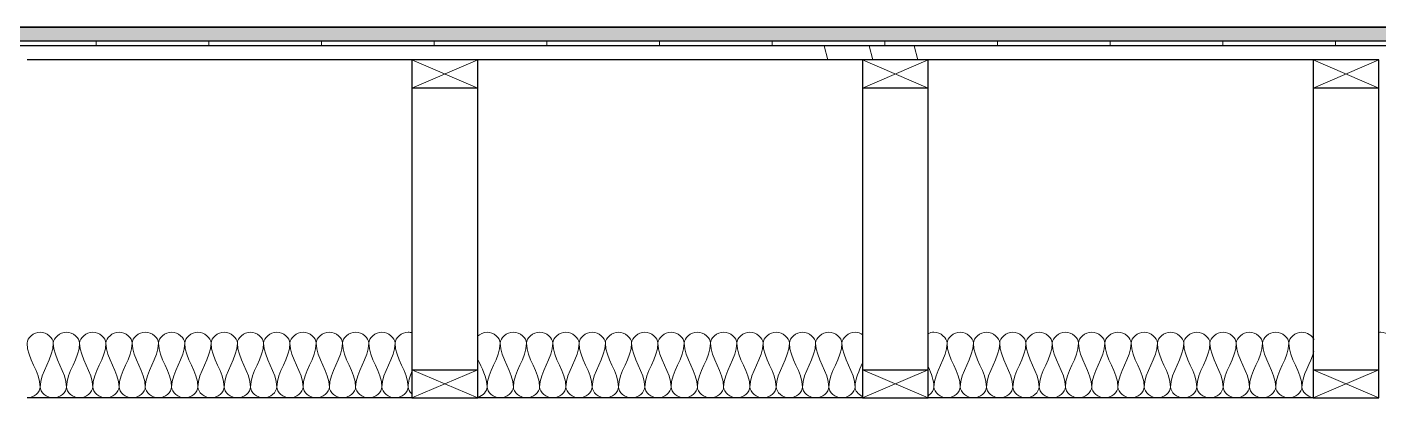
# Model space of a CAD drawing. Header units: inches. Extents: x 6 to 8416, y -388 to 6104.
# Drawn here: x 2813.2 to 2885.2, y 5457.1 to 5476.9 of the extents above; entities that cross this region are included whole.
import ezdxf

# ---------------------------------------------------------------- set-up
doc = ezdxf.new("R2010")
doc.units = ezdxf.units.IN
doc.header["$MEASUREMENT"] = 0
for name, color, linetype, lineweight in [('A-DETL', 90, 'Continuous', 13), ('A-DETL-GENF', 92, 'Continuous', 13), ('A-FLOR', 192, 'Continuous', 18), ('A-FLOR-MCUT', 51, 'Continuous', 25), ('A-FLOR-PATT', 8, 'Continuous', 35), ('A-ROOM', 32, 'Continuous', 13)]:
    doc.layers.add(name, color=color, linetype=linetype, lineweight=lineweight)

# ---------------------------------------------------------------- blocks, each defined once
blk = doc.blocks.new('06 Nominal Cut Lumber-Section-AM1 - 2x4 Section-9046868-WALL SECTION - GARAGE')
at = {"layer": 'A-DETL-GENF', "lineweight": 25}
for p, q in [((2.189, 5475.125), (-1.311, 5475.125)), ((-1.311, 5475.125), (-1.311, 5473.625)), ((2.189, 5473.625), (2.189, 5475.125))]:
    blk.add_line(p, q, dxfattribs=at)
at = {"layer": 'A-DETL-GENF'}
for p, q in [((-1.311, 5473.625), (2.189, 5475.125)), ((-1.311, 5475.125), (2.189, 5473.625))]:
    blk.add_line(p, q, dxfattribs=at)
blk = doc.blocks.new('06 Nominal Cut Lumber-Section-AM1 - 2x4 Section-V98-WALL SECTION - GARAGE')
at = {"layer": 'A-DETL-GENF', "lineweight": 25}
for p, q in [((-1.311, 5458.625), (-1.311, 5457.125)), ((2.189, 5457.125), (2.189, 5458.625)), ((-1.311, 5457.125), (2.189, 5457.125))]:
    blk.add_line(p, q, dxfattribs=at)
at = {"layer": 'A-DETL-GENF'}
for p, q in [((-1.311, 5457.125), (2.189, 5458.625)), ((-1.311, 5458.625), (2.189, 5457.125))]:
    blk.add_line(p, q, dxfattribs=at)
blk = doc.blocks.new('06 Nominal Cut Lumber-Top-AM - 4_ W-20150248-WALL SECTION - GARAGE')
at = {"layer": 'A-DETL-GENF', "lineweight": 25}
for p, q in [((2.189, 5473.625), (-1.311, 5473.625)), ((-1.311, 5473.625), (-1.311, 5458.625)), ((2.189, 5458.625), (2.189, 5473.625)), ((-1.311, 5458.625), (2.189, 5458.625))]:
    blk.add_line(p, q, dxfattribs=at)

msp = doc.modelspace()

# ---------------------------------------------------------------- hatches: boundary and pattern name
at = {"layer": 'A-FLOR-PATT', "lineweight": 13}
h = msp.add_hatch(dxfattribs=at)
h.set_pattern_fill('FP_35', color=256, style=0, pattern_type=2)
h.set_pattern_definition([(50, (2876.843, 3038.5), (6.885997, -0.602097), [0.72, -7.92]), (355, (2876.843, 3038.5), (-1.331756, 7.220547), [0.576, -6.336]), (100.451, (2877.417, 3038.45), (5.553629, 6.618191), [0.61191, -6.731]), (46.184, (2876.843, 3040.42), (10.245642, -1.588925), [1.08, -11.88]), (96.636, (2877.697, 3040.288), (8.97244, 9.35152), [0.91786, -10.096]), (351.184, (2876.843, 3040.42), (8.9732, 9.35123), [0.864, -9.504]), (21, (2877.803, 3039.94), (5.730726, -3.865003), [0.72, -7.92]), (326, (2877.803, 3039.94), (2.33581, 6.96088), [0.576, -6.336]), (71.451, (2878.281, 3039.618), (8.065876, 3.095948), [0.61191, -6.731]), (37.5, (2876.843, 3038.5), (0.116866, 3.1954784), [0.06336, -6.196, 0.06336, -6.369, -6.36]), (37.5, (2876.843, 3038.5), (0.116866, 3.1954784), [-12.691, 0.06336, -6.297]), (7.5, (2876.843, 3038.5), (2.52543, 3.7860247), [0.06336, -3.604, 0.06336, -6.052, -2.424]), (7.5, (2876.843, 3038.5), (2.52543, 3.7860247), [-9.782, 0.06336, -2.361]), (327.5, (2874.703, 3038.5), (5.1243685, -0.2161763), [0.06336, -2.337, 0.06336, -7.425, -9.936]), (327.5, (2874.703, 3038.5), (5.1243685, -0.2161763), [-9.888, 0.06336, -9.873]), (317.5, (2873.743, 3038.5), (5.598326, 0.96141), [0.06336, -3.057, 0.06336, -4.909, -7.056]), (317.5, (2873.743, 3038.5), (5.598326, 0.96141), [-8.093, 0.06336, -6.993])])
h.paths.add_polyline_path([(3002.78921903, 5476.125), (3002.78921903, 5476.875), (2720.90221903, 5476.875), (2720.90221903, 5476.125), (2964.04621903, 5476.125)])
h = msp.add_hatch(dxfattribs=at)
h.set_pattern_fill('FP_36', color=256, style=0, pattern_type=2)
h.set_pattern_definition([(0, (2876.843, 3038.5), (0, 6), []), (90, (2876.843, 3038.5), (-6, 4e-16), [])])
h.paths.add_polyline_path([(3003.41421903, 5475.875), (3003.41421903, 5476.125), (2720.90221903, 5476.125), (2720.90221903, 5475.875), (2964.04621903, 5475.875)])
h = msp.add_hatch(dxfattribs=at)
h.set_pattern_fill('FP_37', color=256, style=0, pattern_type=2)
h.set_pattern_definition([(0, (2876.84, 3038.5), (0, 60), [60, 0, 0, 0]), (284.036, (2917.643, 3050.5), (59.99915, -180.000494), [12.369, -235.017]), (284.036, (2915.243, 3050.5), (59.99915, -180.000494), [12.369, -235.017]), (284.036, (2912.843, 3050.5), (59.99915, -180.000494), [12.369, -235.017]), (284.036, (2881.643, 3062.5), (59.99915, -180.000494), [12.369, -235.017]), (284.036, (2879.243, 3062.5), (59.99915, -180.000494), [12.369, -235.017]), (284.036, (2876.843, 3062.5), (59.99915, -180.000494), [12.369, -235.017]), (284.036, (2899.643, 3074.5), (59.99915, -180.000494), [12.369, -235.017]), (284.036, (2897.243, 3074.5), (59.99915, -180.000494), [12.369, -235.017]), (284.036, (2894.843, 3074.5), (59.99915, -180.000494), [12.369, -235.017]), (284.036, (2917.643, 3086.5), (59.99915, -180.000494), [12.369, -235.017]), (284.036, (2915.243, 3086.5), (59.99915, -180.000494), [12.369, -235.017]), (284.036, (2912.843, 3086.5), (59.99915, -180.000494), [12.369, -235.017]), (284.036, (2881.643, 3098.5), (59.99915, -180.00049), [12.369, -235.017]), (284.036, (2879.243, 3098.5), (59.99915, -180.00049), [12.369, -235.017]), (284.036, (2876.843, 3098.5), (59.99915, -180.00049), [12.369, -235.017]), (0, (2876.84, 3044.5), (0, 60), [60, 0, 0, 0]), (0, (2876.84, 3050.5), (0, 60), [60, 0, 0, 0]), (0, (2876.84, 3056.5), (0, 60), [60, 0, 0, 0]), (0, (2876.84, 3062.5), (0, 60), [60, 0, 0, 0]), (0, (2876.84, 3068.5), (0, 60), [60, 0, 0, 0]), (0, (2876.84, 3074.5), (0, 60), [60, 0, 0, 0]), (0, (2876.84, 3080.5), (0, 60), [60, 0, 0, 0]), (0, (2876.84, 3086.5), (0, 60), [60, 0, 0, 0]), (0, (2876.84, 3092.5), (0, 60), [60, 0, 0, 0])])
h.paths.add_polyline_path([(2885.16421903, 5475.125), (3003.41421903, 5475.125), (3003.41421903, 5475.875), (2720.90221903, 5475.875), (2720.90221903, 5475.125), (2882.99821903, 5475.125)])

# ---------------------------------------------------------------- linework, layer by layer
at = {"layer": 'A-DETL'}
for points in [[(2814.56421903, 5460.04166667), (2814.56421903, 5460.31665264), (2813.86421903, 5460.93334736), (2813.16421903, 5460.31665264), (2813.16421903, 5460.04166667)], [(2815.96421903, 5460.04166667), (2815.96421903, 5460.31665264), (2815.26421903, 5460.93334736), (2814.56421903, 5460.31665264), (2814.56421903, 5460.04166667)], [(2817.36421903, 5460.04166667), (2817.36421903, 5460.31665264), (2816.66421903, 5460.93334736), (2815.96421903, 5460.31665264), (2815.96421903, 5460.04166667)], [(2818.76421903, 5460.04166667), (2818.76421903, 5460.31665264), (2818.06421903, 5460.93334736), (2817.36421903, 5460.31665264), (2817.36421903, 5460.04166667)], [(2820.16421903, 5460.04166667), (2820.16421903, 5460.31665264), (2819.46421903, 5460.93334736), (2818.76421903, 5460.31665264), (2818.76421903, 5460.04166667)], [(2821.56421903, 5460.04166667), (2821.56421903, 5460.31665264), (2820.86421903, 5460.93334736), (2820.16421903, 5460.31665264), (2820.16421903, 5460.04166667)], [(2822.96421903, 5460.04166667), (2822.96421903, 5460.31665264), (2822.26421903, 5460.93334736), (2821.56421903, 5460.31665264), (2821.56421903, 5460.04166667)], [(2824.36421903, 5460.04166667), (2824.36421903, 5460.31665264), (2823.66421903, 5460.93334736), (2822.96421903, 5460.31665264), (2822.96421903, 5460.04166667)], [(2825.76421903, 5460.04166667), (2825.76421903, 5460.31665264), (2825.06421903, 5460.93334736), (2824.36421903, 5460.31665264), (2824.36421903, 5460.04166667)], [(2827.16421903, 5460.04166667), (2827.16421903, 5460.31665264), (2826.46421903, 5460.93334736), (2825.76421903, 5460.31665264), (2825.76421903, 5460.04166667)], [(2828.56421903, 5460.04166667), (2828.56421903, 5460.31665264), (2827.86421903, 5460.93334736), (2827.16421903, 5460.31665264), (2827.16421903, 5460.04166667)], [(2829.96421903, 5460.04166667), (2829.96421903, 5460.31665264), (2829.26421903, 5460.93334736), (2828.56421903, 5460.31665264), (2828.56421903, 5460.04166667)], [(2831.36421903, 5460.04166667), (2831.36421903, 5460.31665264), (2830.66421903, 5460.93334736), (2829.96421903, 5460.31665264), (2829.96421903, 5460.04166667)], [(2832.76421903, 5460.04166667), (2832.76421903, 5460.31665264), (2832.06421903, 5460.93334736), (2831.36421903, 5460.31665264), (2831.36421903, 5460.04166667)], [(2839.76421903, 5460.04166667), (2839.76421903, 5460.31665264), (2839.06421903, 5460.93334736), (2838.36421903, 5460.31665264), (2838.36421903, 5460.04166667)], [(2841.16421903, 5460.04166667), (2841.16421903, 5460.31665264), (2840.46421903, 5460.93334736), (2839.76421903, 5460.31665264), (2839.76421903, 5460.04166667)], [(2842.56421903, 5460.04166667), (2842.56421903, 5460.31665264), (2841.86421903, 5460.93334736), (2841.16421903, 5460.31665264), (2841.16421903, 5460.04166667)], [(2843.96421903, 5460.04166667), (2843.96421903, 5460.31665264), (2843.26421903, 5460.93334736), (2842.56421903, 5460.31665264), (2842.56421903, 5460.04166667)], [(2845.36421903, 5460.04166667), (2845.36421903, 5460.31665264), (2844.66421903, 5460.93334736), (2843.96421903, 5460.31665264), (2843.96421903, 5460.04166667)], [(2846.76421903, 5460.04166667), (2846.76421903, 5460.31665264), (2846.06421903, 5460.93334736), (2845.36421903, 5460.31665264), (2845.36421903, 5460.04166667)], [(2848.16421903, 5460.04166667), (2848.16421903, 5460.31665264), (2847.46421903, 5460.93334736), (2846.76421903, 5460.31665264), (2846.76421903, 5460.04166667)], [(2849.56421903, 5460.04166667), (2849.56421903, 5460.31665264), (2848.86421903, 5460.93334736), (2848.16421903, 5460.31665264), (2848.16421903, 5460.04166667)], [(2850.96421903, 5460.04166667), (2850.96421903, 5460.31665264), (2850.26421903, 5460.93334736), (2849.56421903, 5460.31665264), (2849.56421903, 5460.04166667)], [(2852.36421903, 5460.04166667), (2852.36421903, 5460.31665264), (2851.66421903, 5460.93334736), (2850.96421903, 5460.31665264), (2850.96421903, 5460.04166667)], [(2853.76421903, 5460.04166667), (2853.76421903, 5460.31665264), (2853.06421903, 5460.93334736), (2852.36421903, 5460.31665264), (2852.36421903, 5460.04166667)], [(2855.16421903, 5460.04166667), (2855.16421903, 5460.31665264), (2854.46421903, 5460.93334736), (2853.76421903, 5460.31665264), (2853.76421903, 5460.04166667)], [(2856.56421903, 5460.04166667), (2856.56421903, 5460.31665264), (2855.86421903, 5460.93334736), (2855.16421903, 5460.31665264), (2855.16421903, 5460.04166667)], [(2863.56421903, 5460.04166667), (2863.56421903, 5460.31665264), (2862.86421903, 5460.93334736), (2862.16421903, 5460.31665264), (2862.16421903, 5460.04166667)], [(2864.96421903, 5460.04166667), (2864.96421903, 5460.31665264), (2864.26421903, 5460.93334736), (2863.56421903, 5460.31665264), (2863.56421903, 5460.04166667)], [(2866.36421903, 5460.04166667), (2866.36421903, 5460.31665264), (2865.66421903, 5460.93334736), (2864.96421903, 5460.31665264), (2864.96421903, 5460.04166667)], [(2867.76421903, 5460.04166667), (2867.76421903, 5460.31665264), (2867.06421903, 5460.93334736), (2866.36421903, 5460.31665264), (2866.36421903, 5460.04166667)], [(2869.16421903, 5460.04166667), (2869.16421903, 5460.31665264), (2868.46421903, 5460.93334736), (2867.76421903, 5460.31665264), (2867.76421903, 5460.04166667)], [(2870.56421903, 5460.04166667), (2870.56421903, 5460.31665264), (2869.86421903, 5460.93334736), (2869.16421903, 5460.31665264), (2869.16421903, 5460.04166667)], [(2871.96421903, 5460.04166667), (2871.96421903, 5460.31665264), (2871.26421903, 5460.93334736), (2870.56421903, 5460.31665264), (2870.56421903, 5460.04166667)], [(2873.36421903, 5460.04166667), (2873.36421903, 5460.31665264), (2872.66421903, 5460.93334736), (2871.96421903, 5460.31665264), (2871.96421903, 5460.04166667)], [(2874.76421903, 5460.04166667), (2874.76421903, 5460.31665264), (2874.06421903, 5460.93334736), (2873.36421903, 5460.31665264), (2873.36421903, 5460.04166667)], [(2876.16421903, 5460.04166667), (2876.16421903, 5460.31665264), (2875.46421903, 5460.93334736), (2874.76421903, 5460.31665264), (2874.76421903, 5460.04166667)], [(2877.56421903, 5460.04166667), (2877.56421903, 5460.31665264), (2876.86421903, 5460.93334736), (2876.16421903, 5460.31665264), (2876.16421903, 5460.04166667)], [(2878.96421903, 5460.04166667), (2878.96421903, 5460.31665264), (2878.26421903, 5460.93334736), (2877.56421903, 5460.31665264), (2877.56421903, 5460.04166667)], [(2880.36421903, 5460.04166667), (2880.36421903, 5460.31665264), (2879.66421903, 5460.93334736), (2878.96421903, 5460.31665264), (2878.96421903, 5460.04166667)], [(2813.16421903, 5460.04166667), (2813.16421903, 5459.23995168), (2813.86421903, 5458.51004832), (2813.86421903, 5457.70833333)], [(2813.86421903, 5457.70833333), (2813.86421903, 5458.51004832), (2814.56421903, 5459.23995168), (2814.56421903, 5460.04166667)], [(2814.56421903, 5460.04166667), (2814.56421903, 5459.23995168), (2815.26421903, 5458.51004832), (2815.26421903, 5457.70833333)], [(2815.26421903, 5457.70833333), (2815.26421903, 5458.51004832), (2815.96421903, 5459.23995168), (2815.96421903, 5460.04166667)], [(2815.96421903, 5460.04166667), (2815.96421903, 5459.23995168), (2816.66421903, 5458.51004832), (2816.66421903, 5457.70833333)], [(2816.66421903, 5457.70833333), (2816.66421903, 5458.51004832), (2817.36421903, 5459.23995168), (2817.36421903, 5460.04166667)], [(2817.36421903, 5460.04166667), (2817.36421903, 5459.23995168), (2818.06421903, 5458.51004832), (2818.06421903, 5457.70833333)], [(2818.06421903, 5457.70833333), (2818.06421903, 5458.51004832), (2818.76421903, 5459.23995168), (2818.76421903, 5460.04166667)], [(2818.76421903, 5460.04166667), (2818.76421903, 5459.23995168), (2819.46421903, 5458.51004832), (2819.46421903, 5457.70833333)], [(2819.46421903, 5457.70833333), (2819.46421903, 5458.51004832), (2820.16421903, 5459.23995168), (2820.16421903, 5460.04166667)], [(2820.16421903, 5460.04166667), (2820.16421903, 5459.23995168), (2820.86421903, 5458.51004832), (2820.86421903, 5457.70833333)], [(2820.86421903, 5457.70833333), (2820.86421903, 5458.51004832), (2821.56421903, 5459.23995168), (2821.56421903, 5460.04166667)], [(2821.56421903, 5460.04166667), (2821.56421903, 5459.23995168), (2822.26421903, 5458.51004832), (2822.26421903, 5457.70833333)], [(2822.26421903, 5457.70833333), (2822.26421903, 5458.51004832), (2822.96421903, 5459.23995168), (2822.96421903, 5460.04166667)], [(2822.96421903, 5460.04166667), (2822.96421903, 5459.23995168), (2823.66421903, 5458.51004832), (2823.66421903, 5457.70833333)], [(2823.66421903, 5457.70833333), (2823.66421903, 5458.51004832), (2824.36421903, 5459.23995168), (2824.36421903, 5460.04166667)], [(2824.36421903, 5460.04166667), (2824.36421903, 5459.23995168), (2825.06421903, 5458.51004832), (2825.06421903, 5457.70833333)], [(2825.06421903, 5457.70833333), (2825.06421903, 5458.51004832), (2825.76421903, 5459.23995168), (2825.76421903, 5460.04166667)], [(2825.76421903, 5460.04166667), (2825.76421903, 5459.23995168), (2826.46421903, 5458.51004832), (2826.46421903, 5457.70833333)], [(2826.46421903, 5457.70833333), (2826.46421903, 5458.51004832), (2827.16421903, 5459.23995168), (2827.16421903, 5460.04166667)], [(2827.16421903, 5460.04166667), (2827.16421903, 5459.23995168), (2827.86421903, 5458.51004832), (2827.86421903, 5457.70833333)], [(2827.86421903, 5457.70833333), (2827.86421903, 5458.51004832), (2828.56421903, 5459.23995168), (2828.56421903, 5460.04166667)], [(2828.56421903, 5460.04166667), (2828.56421903, 5459.23995168), (2829.26421903, 5458.51004832), (2829.26421903, 5457.70833333)], [(2829.26421903, 5457.70833333), (2829.26421903, 5458.51004832), (2829.96421903, 5459.23995168), (2829.96421903, 5460.04166667)], [(2829.96421903, 5460.04166667), (2829.96421903, 5459.23995168), (2830.66421903, 5458.51004832), (2830.66421903, 5457.70833333)], [(2830.66421903, 5457.70833333), (2830.66421903, 5458.51004832), (2831.36421903, 5459.23995168), (2831.36421903, 5460.04166667)], [(2831.36421903, 5460.04166667), (2831.36421903, 5459.23995168), (2832.06421903, 5458.51004832), (2832.06421903, 5457.70833333)], [(2832.06421903, 5457.70833333), (2832.06421903, 5458.51004832), (2832.76421903, 5459.23995168), (2832.76421903, 5460.04166667)], [(2832.76421903, 5460.04166667), (2832.76421903, 5459.23995168), (2833.46421903, 5458.51004832), (2833.46421903, 5457.70833333)], [(2837.66421903, 5457.70833333), (2837.66421903, 5458.51004832), (2838.36421903, 5459.23995168), (2838.36421903, 5460.04166667)], [(2838.36421903, 5460.04166667), (2838.36421903, 5459.23995168), (2839.06421903, 5458.51004832), (2839.06421903, 5457.70833333)], [(2839.06421903, 5457.70833333), (2839.06421903, 5458.51004832), (2839.76421903, 5459.23995168), (2839.76421903, 5460.04166667)], [(2839.76421903, 5460.04166667), (2839.76421903, 5459.23995168), (2840.46421903, 5458.51004832), (2840.46421903, 5457.70833333)], [(2840.46421903, 5457.70833333), (2840.46421903, 5458.51004832), (2841.16421903, 5459.23995168), (2841.16421903, 5460.04166667)], [(2841.16421903, 5460.04166667), (2841.16421903, 5459.23995168), (2841.86421903, 5458.51004832), (2841.86421903, 5457.70833333)], [(2841.86421903, 5457.70833333), (2841.86421903, 5458.51004832), (2842.56421903, 5459.23995168), (2842.56421903, 5460.04166667)], [(2842.56421903, 5460.04166667), (2842.56421903, 5459.23995168), (2843.26421903, 5458.51004832), (2843.26421903, 5457.70833333)], [(2843.26421903, 5457.70833333), (2843.26421903, 5458.51004832), (2843.96421903, 5459.23995168), (2843.96421903, 5460.04166667)], [(2843.96421903, 5460.04166667), (2843.96421903, 5459.23995168), (2844.66421903, 5458.51004832), (2844.66421903, 5457.70833333)], [(2844.66421903, 5457.70833333), (2844.66421903, 5458.51004832), (2845.36421903, 5459.23995168), (2845.36421903, 5460.04166667)], [(2845.36421903, 5460.04166667), (2845.36421903, 5459.23995168), (2846.06421903, 5458.51004832), (2846.06421903, 5457.70833333)], [(2846.06421903, 5457.70833333), (2846.06421903, 5458.51004832), (2846.76421903, 5459.23995168), (2846.76421903, 5460.04166667)], [(2846.76421903, 5460.04166667), (2846.76421903, 5459.23995168), (2847.46421903, 5458.51004832), (2847.46421903, 5457.70833333)], [(2847.46421903, 5457.70833333), (2847.46421903, 5458.51004832), (2848.16421903, 5459.23995168), (2848.16421903, 5460.04166667)], [(2848.16421903, 5460.04166667), (2848.16421903, 5459.23995168), (2848.86421903, 5458.51004832), (2848.86421903, 5457.70833333)], [(2848.86421903, 5457.70833333), (2848.86421903, 5458.51004832), (2849.56421903, 5459.23995168), (2849.56421903, 5460.04166667)], [(2849.56421903, 5460.04166667), (2849.56421903, 5459.23995168), (2850.26421903, 5458.51004832), (2850.26421903, 5457.70833333)], [(2850.26421903, 5457.70833333), (2850.26421903, 5458.51004832), (2850.96421903, 5459.23995168), (2850.96421903, 5460.04166667)], [(2850.96421903, 5460.04166667), (2850.96421903, 5459.23995168), (2851.66421903, 5458.51004832), (2851.66421903, 5457.70833333)], [(2851.66421903, 5457.70833333), (2851.66421903, 5458.51004832), (2852.36421903, 5459.23995168), (2852.36421903, 5460.04166667)], [(2852.36421903, 5460.04166667), (2852.36421903, 5459.23995168), (2853.06421903, 5458.51004832), (2853.06421903, 5457.70833333)], [(2853.06421903, 5457.70833333), (2853.06421903, 5458.51004832), (2853.76421903, 5459.23995168), (2853.76421903, 5460.04166667)], [(2853.76421903, 5460.04166667), (2853.76421903, 5459.23995168), (2854.46421903, 5458.51004832), (2854.46421903, 5457.70833333)], [(2854.46421903, 5457.70833333), (2854.46421903, 5458.51004832), (2855.16421903, 5459.23995168), (2855.16421903, 5460.04166667)], [(2855.16421903, 5460.04166667), (2855.16421903, 5459.23995168), (2855.86421903, 5458.51004832), (2855.86421903, 5457.70833333)], [(2855.86421903, 5457.70833333), (2855.86421903, 5458.51004832), (2856.56421903, 5459.23995168), (2856.56421903, 5460.04166667)], [(2856.56421903, 5460.04166667), (2856.56421903, 5459.23995168), (2857.26421903, 5458.51004832), (2857.26421903, 5457.70833333)], [(2861.46421903, 5457.70833333), (2861.46421903, 5458.51004832), (2862.16421903, 5459.23995168), (2862.16421903, 5460.04166667)], [(2862.16421903, 5460.04166667), (2862.16421903, 5459.23995168), (2862.86421903, 5458.51004832), (2862.86421903, 5457.70833333)], [(2862.86421903, 5457.70833333), (2862.86421903, 5458.51004832), (2863.56421903, 5459.23995168), (2863.56421903, 5460.04166667)], [(2863.56421903, 5460.04166667), (2863.56421903, 5459.23995168), (2864.26421903, 5458.51004832), (2864.26421903, 5457.70833333)], [(2864.26421903, 5457.70833333), (2864.26421903, 5458.51004832), (2864.96421903, 5459.23995168), (2864.96421903, 5460.04166667)], [(2864.96421903, 5460.04166667), (2864.96421903, 5459.23995168), (2865.66421903, 5458.51004832), (2865.66421903, 5457.70833333)], [(2865.66421903, 5457.70833333), (2865.66421903, 5458.51004832), (2866.36421903, 5459.23995168), (2866.36421903, 5460.04166667)], [(2866.36421903, 5460.04166667), (2866.36421903, 5459.23995168), (2867.06421903, 5458.51004832), (2867.06421903, 5457.70833333)], [(2867.06421903, 5457.70833333), (2867.06421903, 5458.51004832), (2867.76421903, 5459.23995168), (2867.76421903, 5460.04166667)], [(2867.76421903, 5460.04166667), (2867.76421903, 5459.23995168), (2868.46421903, 5458.51004832), (2868.46421903, 5457.70833333)], [(2868.46421903, 5457.70833333), (2868.46421903, 5458.51004832), (2869.16421903, 5459.23995168), (2869.16421903, 5460.04166667)], [(2869.16421903, 5460.04166667), (2869.16421903, 5459.23995168), (2869.86421903, 5458.51004832), (2869.86421903, 5457.70833333)], [(2869.86421903, 5457.70833333), (2869.86421903, 5458.51004832), (2870.56421903, 5459.23995168), (2870.56421903, 5460.04166667)], [(2870.56421903, 5460.04166667), (2870.56421903, 5459.23995168), (2871.26421903, 5458.51004832), (2871.26421903, 5457.70833333)], [(2871.26421903, 5457.70833333), (2871.26421903, 5458.51004832), (2871.96421903, 5459.23995168), (2871.96421903, 5460.04166667)], [(2871.96421903, 5460.04166667), (2871.96421903, 5459.23995168), (2872.66421903, 5458.51004832), (2872.66421903, 5457.70833333)], [(2872.66421903, 5457.70833333), (2872.66421903, 5458.51004832), (2873.36421903, 5459.23995168), (2873.36421903, 5460.04166667)], [(2873.36421903, 5460.04166667), (2873.36421903, 5459.23995168), (2874.06421903, 5458.51004832), (2874.06421903, 5457.70833333)], [(2874.06421903, 5457.70833333), (2874.06421903, 5458.51004832), (2874.76421903, 5459.23995168), (2874.76421903, 5460.04166667)], [(2874.76421903, 5460.04166667), (2874.76421903, 5459.23995168), (2875.46421903, 5458.51004832), (2875.46421903, 5457.70833333)], [(2875.46421903, 5457.70833333), (2875.46421903, 5458.51004832), (2876.16421903, 5459.23995168), (2876.16421903, 5460.04166667)], [(2876.16421903, 5460.04166667), (2876.16421903, 5459.23995168), (2876.86421903, 5458.51004832), (2876.86421903, 5457.70833333)], [(2876.86421903, 5457.70833333), (2876.86421903, 5458.51004832), (2877.56421903, 5459.23995168), (2877.56421903, 5460.04166667)], [(2877.56421903, 5460.04166667), (2877.56421903, 5459.23995168), (2878.26421903, 5458.51004832), (2878.26421903, 5457.70833333)], [(2878.26421903, 5457.70833333), (2878.26421903, 5458.51004832), (2878.96421903, 5459.23995168), (2878.96421903, 5460.04166667)], [(2878.96421903, 5460.04166667), (2878.96421903, 5459.23995168), (2879.66421903, 5458.51004832), (2879.66421903, 5457.70833333)], [(2879.66421903, 5457.70833333), (2879.66421903, 5458.51004832), (2880.36421903, 5459.23995168), (2880.36421903, 5460.04166667)], [(2880.36421903, 5460.04166667), (2880.36421903, 5459.23995168), (2881.06421903, 5458.51004832), (2881.06421903, 5457.70833333)], [(2837.16302073, 5459.21629608), (2837.36996713, 5458.71773307), (2837.66421903, 5458.22812656), (2837.66421903, 5457.70833333)], [(2881.06421903, 5457.70833333), (2881.06421903, 5458.36279454), (2881.53069133, 5458.96940128), (2881.7020485, 5459.6062833)], [(2833.46421903, 5457.70833333), (2833.46421903, 5457.99025509), (2833.55077862, 5458.26329686), (2833.66302073, 5458.53370392)], [(2857.26421903, 5457.70833333), (2857.26421903, 5458.14883607), (2857.47554616, 5458.56765918), (2857.66597281, 5458.98862642)], [(2861.16597281, 5458.76137358), (2861.32212266, 5458.41618044), (2861.46421903, 5458.06954558), (2861.46421903, 5457.70833333)], [(2813.86421903, 5457.70833333), (2813.86421903, 5457.43334736), (2813.51421903, 5457.125), (2813.16421903, 5457.125)], [(2815.26421903, 5457.70833333), (2815.26421903, 5457.43334736), (2814.56421903, 5456.81665264), (2813.86421903, 5457.43334736), (2813.86421903, 5457.70833333)], [(2816.66421903, 5457.70833333), (2816.66421903, 5457.43334736), (2815.96421903, 5456.81665264), (2815.26421903, 5457.43334736), (2815.26421903, 5457.70833333)], [(2818.06421903, 5457.70833333), (2818.06421903, 5457.43334736), (2817.36421903, 5456.81665264), (2816.66421903, 5457.43334736), (2816.66421903, 5457.70833333)], [(2819.46421903, 5457.70833333), (2819.46421903, 5457.43334736), (2818.76421903, 5456.81665264), (2818.06421903, 5457.43334736), (2818.06421903, 5457.70833333)], [(2820.86421903, 5457.70833333), (2820.86421903, 5457.43334736), (2820.16421903, 5456.81665264), (2819.46421903, 5457.43334736), (2819.46421903, 5457.70833333)], [(2822.26421903, 5457.70833333), (2822.26421903, 5457.43334736), (2821.56421903, 5456.81665264), (2820.86421903, 5457.43334736), (2820.86421903, 5457.70833333)], [(2823.66421903, 5457.70833333), (2823.66421903, 5457.43334736), (2822.96421903, 5456.81665264), (2822.26421903, 5457.43334736), (2822.26421903, 5457.70833333)], [(2825.06421903, 5457.70833333), (2825.06421903, 5457.43334736), (2824.36421903, 5456.81665264), (2823.66421903, 5457.43334736), (2823.66421903, 5457.70833333)], [(2826.46421903, 5457.70833333), (2826.46421903, 5457.43334736), (2825.76421903, 5456.81665264), (2825.06421903, 5457.43334736), (2825.06421903, 5457.70833333)], [(2827.86421903, 5457.70833333), (2827.86421903, 5457.43334736), (2827.16421903, 5456.81665264), (2826.46421903, 5457.43334736), (2826.46421903, 5457.70833333)], [(2829.26421903, 5457.70833333), (2829.26421903, 5457.43334736), (2828.56421903, 5456.81665264), (2827.86421903, 5457.43334736), (2827.86421903, 5457.70833333)], [(2830.66421903, 5457.70833333), (2830.66421903, 5457.43334736), (2829.96421903, 5456.81665264), (2829.26421903, 5457.43334736), (2829.26421903, 5457.70833333)], [(2832.06421903, 5457.70833333), (2832.06421903, 5457.43334736), (2831.36421903, 5456.81665264), (2830.66421903, 5457.43334736), (2830.66421903, 5457.70833333)], [(2833.46421903, 5457.70833333), (2833.46421903, 5457.43334736), (2832.76421903, 5456.81665264), (2832.06421903, 5457.43334736), (2832.06421903, 5457.70833333)], [(2833.65021087, 5457.34293881), (2833.53736189, 5457.44994574), (2833.46421903, 5457.58262546), (2833.46421903, 5457.70833333)], [(2837.66421903, 5457.70833333), (2837.66421903, 5457.4904873), (2837.44456141, 5457.25170389), (2837.17926066, 5457.1618753)], [(2839.06421903, 5457.70833333), (2839.06421903, 5457.43334736), (2838.36421903, 5456.81665264), (2837.66421903, 5457.43334736), (2837.66421903, 5457.70833333)], [(2840.46421903, 5457.70833333), (2840.46421903, 5457.43334736), (2839.76421903, 5456.81665264), (2839.06421903, 5457.43334736), (2839.06421903, 5457.70833333)], [(2841.86421903, 5457.70833333), (2841.86421903, 5457.43334736), (2841.16421903, 5456.81665264), (2840.46421903, 5457.43334736), (2840.46421903, 5457.70833333)], [(2843.26421903, 5457.70833333), (2843.26421903, 5457.43334736), (2842.56421903, 5456.81665264), (2841.86421903, 5457.43334736), (2841.86421903, 5457.70833333)], [(2844.66421903, 5457.70833333), (2844.66421903, 5457.43334736), (2843.96421903, 5456.81665264), (2843.26421903, 5457.43334736), (2843.26421903, 5457.70833333)], [(2846.06421903, 5457.70833333), (2846.06421903, 5457.43334736), (2845.36421903, 5456.81665264), (2844.66421903, 5457.43334736), (2844.66421903, 5457.70833333)], [(2847.46421903, 5457.70833333), (2847.46421903, 5457.43334736), (2846.76421903, 5456.81665264), (2846.06421903, 5457.43334736), (2846.06421903, 5457.70833333)], [(2848.86421903, 5457.70833333), (2848.86421903, 5457.43334736), (2848.16421903, 5456.81665264), (2847.46421903, 5457.43334736), (2847.46421903, 5457.70833333)], [(2850.26421903, 5457.70833333), (2850.26421903, 5457.43334736), (2849.56421903, 5456.81665264), (2848.86421903, 5457.43334736), (2848.86421903, 5457.70833333)], [(2851.66421903, 5457.70833333), (2851.66421903, 5457.43334736), (2850.96421903, 5456.81665264), (2850.26421903, 5457.43334736), (2850.26421903, 5457.70833333)], [(2853.06421903, 5457.70833333), (2853.06421903, 5457.43334736), (2852.36421903, 5456.81665264), (2851.66421903, 5457.43334736), (2851.66421903, 5457.70833333)], [(2854.46421903, 5457.70833333), (2854.46421903, 5457.43334736), (2853.76421903, 5456.81665264), (2853.06421903, 5457.43334736), (2853.06421903, 5457.70833333)], [(2855.86421903, 5457.70833333), (2855.86421903, 5457.43334736), (2855.16421903, 5456.81665264), (2854.46421903, 5457.43334736), (2854.46421903, 5457.70833333)], [(2857.26421903, 5457.70833333), (2857.26421903, 5457.43334736), (2856.56421903, 5456.81665264), (2855.86421903, 5457.43334736), (2855.86421903, 5457.70833333)], [(2857.64754444, 5457.2045204), (2857.43003957, 5457.31397549), (2857.26421903, 5457.51905728), (2857.26421903, 5457.70833333)], [(2861.46421903, 5457.70833333), (2861.46421903, 5457.54762725), (2861.34467948, 5457.37552686), (2861.17546115, 5457.26023799)], [(2862.86421903, 5457.70833333), (2862.86421903, 5457.43334736), (2862.16421903, 5456.81665264), (2861.46421903, 5457.43334736), (2861.46421903, 5457.70833333)], [(2864.26421903, 5457.70833333), (2864.26421903, 5457.43334736), (2863.56421903, 5456.81665264), (2862.86421903, 5457.43334736), (2862.86421903, 5457.70833333)], [(2865.66421903, 5457.70833333), (2865.66421903, 5457.43334736), (2864.96421903, 5456.81665264), (2864.26421903, 5457.43334736), (2864.26421903, 5457.70833333)], [(2867.06421903, 5457.70833333), (2867.06421903, 5457.43334736), (2866.36421903, 5456.81665264), (2865.66421903, 5457.43334736), (2865.66421903, 5457.70833333)], [(2868.46421903, 5457.70833333), (2868.46421903, 5457.43334736), (2867.76421903, 5456.81665264), (2867.06421903, 5457.43334736), (2867.06421903, 5457.70833333)], [(2869.86421903, 5457.70833333), (2869.86421903, 5457.43334736), (2869.16421903, 5456.81665264), (2868.46421903, 5457.43334736), (2868.46421903, 5457.70833333)], [(2871.26421903, 5457.70833333), (2871.26421903, 5457.43334736), (2870.56421903, 5456.81665264), (2869.86421903, 5457.43334736), (2869.86421903, 5457.70833333)], [(2872.66421903, 5457.70833333), (2872.66421903, 5457.43334736), (2871.96421903, 5456.81665264), (2871.26421903, 5457.43334736), (2871.26421903, 5457.70833333)], [(2874.06421903, 5457.70833333), (2874.06421903, 5457.43334736), (2873.36421903, 5456.81665264), (2872.66421903, 5457.43334736), (2872.66421903, 5457.70833333)], [(2875.46421903, 5457.70833333), (2875.46421903, 5457.43334736), (2874.76421903, 5456.81665264), (2874.06421903, 5457.43334736), (2874.06421903, 5457.70833333)], [(2876.86421903, 5457.70833333), (2876.86421903, 5457.43334736), (2876.16421903, 5456.81665264), (2875.46421903, 5457.43334736), (2875.46421903, 5457.70833333)], [(2878.26421903, 5457.70833333), (2878.26421903, 5457.43334736), (2877.56421903, 5456.81665264), (2876.86421903, 5457.43334736), (2876.86421903, 5457.70833333)], [(2879.66421903, 5457.70833333), (2879.66421903, 5457.43334736), (2878.96421903, 5456.81665264), (2878.26421903, 5457.43334736), (2878.26421903, 5457.70833333)], [(2881.06421903, 5457.70833333), (2881.06421903, 5457.43334736), (2880.36421903, 5456.81665264), (2879.66421903, 5457.43334736), (2879.66421903, 5457.70833333)], [(2881.65552064, 5457.13460205), (2881.3452698, 5457.18871206), (2881.06421903, 5457.46191733), (2881.06421903, 5457.70833333)]]:
    msp.add_open_spline(points, degree=3, dxfattribs=at)
for points, knots in [([(2833.67926066, 5460.5881247), (2833.60967357, 5460.6116863), (2833.1869463, 5460.68907218), (2832.76421903, 5460.31665264), (2832.76421903, 5460.04166667)], [1.120351004, 1.120351004, 1.120351004, 1.120351004, 1.4142135624, 2.8284271247, 2.8284271247, 2.8284271247, 2.8284271247]), ([(2838.36421903, 5460.04166667), (2838.36421903, 5460.31665264), (2837.82421903, 5460.79238857), (2837.28421903, 5460.53413192), (2837.15021087, 5460.40706119)], [0, 0, 0, 0, 1.4142135624, 2.1819294962, 2.1819294962, 2.1819294962, 2.1819294962]), ([(2857.67546115, 5460.48976201), (2857.55512812, 5460.5717452), (2857.05967357, 5460.75314436), (2856.56421903, 5460.31665264), (2856.56421903, 5460.04166667)], [0.8264884455, 0.8264884455, 0.8264884455, 0.8264884455, 1.4142135624, 2.8284271247, 2.8284271247, 2.8284271247, 2.8284271247]), ([(2862.16421903, 5460.04166667), (2862.16421903, 5460.31665264), (2861.70512812, 5460.72110827), (2861.24603721, 5460.59504418), (2861.14754444, 5460.5454796)], [0, 0, 0, 0, 1.4142135624, 1.8550074, 1.8550074, 1.8550074, 1.8550074]), ([(2881.71354148, 5460.23137678), (2881.60421903, 5460.44150186), (2880.98421903, 5460.86286797), (2880.36421903, 5460.31665264), (2880.36421903, 5460.04166667)], [0.3232488143, 0.3232488143, 0.3232488143, 0.3232488143, 1.4142135624, 2.8284271247, 2.8284271247, 2.8284271247, 2.8284271247]), ([(2885.96421903, 5460.04166667), (2885.96421903, 5460.31665264), (2885.57785539, 5460.65703609), (2885.19149176, 5460.62167158), (2885.15552064, 5460.61539795)], [0, 0, 0, 0, 1.4142135624, 1.5611448416, 1.5611448416, 1.5611448416, 1.5611448416])]:
    msp.add_open_spline(points, degree=3, knots=knots, dxfattribs=at)
at = {"layer": 'A-FLOR', "lineweight": 35}
msp.add_line((3002.16421903, 5476.875), (2720.90221903, 5476.875), dxfattribs=at)
at = {"layer": 'A-FLOR-MCUT'}
for p, q in [((3003.41421903, 5476.125), (2720.90221903, 5476.125)), ((3003.41421903, 5475.875), (2720.90221903, 5475.875)), ((2833.66421903, 5475.125), (2813.16421903, 5475.125)), ((2857.66421903, 5475.125), (2837.16421903, 5475.125)), ((2881.66421903, 5475.125), (2861.16421903, 5475.125)), ((2833.66421903, 5457.125), (2813.16421903, 5457.125)), ((2857.66421903, 5457.125), (2837.16421903, 5457.125)), ((2881.66421903, 5457.125), (2861.16421903, 5457.125))]:
    msp.add_line(p, q, dxfattribs=at)
at = {"layer": 'A-ROOM'}
for p, q in [((2826.53921903, 5476.875), (2720.90221903, 5476.875)), ((2795.66421903, 5476.875), (2845.41421903, 5476.875)), ((2845.41421903, 5476.875), (2795.66421903, 5476.875)), ((3002.16421903, 5476.875), (2826.53921903, 5476.875))]:
    msp.add_line(p, q, dxfattribs=at)
at = {"layer": 'A-ROOM', "flags": 128}
msp.add_lwpolyline([(2787.91421903, 5476.875), (2847.03921903, 5476.875), (2890.78921903, 5476.875)], dxfattribs=at)

# ---------------------------------------------------------------- block references
at = {"layer": 'A-DETL-GENF'}
for name, p in [('06 Nominal Cut Lumber-Section-AM1 - 2x4 Section-9046868-WALL SECTION - GARAGE', (2834.97499582, 0)), ('06 Nominal Cut Lumber-Section-AM1 - 2x4 Section-9046868-WALL SECTION - GARAGE', (2858.97499582, 0)), ('06 Nominal Cut Lumber-Section-AM1 - 2x4 Section-9046868-WALL SECTION - GARAGE', (2882.97499582, 0)), ('06 Nominal Cut Lumber-Top-AM - 4_ W-20150248-WALL SECTION - GARAGE', (2834.97499582, 0)), ('06 Nominal Cut Lumber-Top-AM - 4_ W-20150248-WALL SECTION - GARAGE', (2858.97499582, 0)), ('06 Nominal Cut Lumber-Top-AM - 4_ W-20150248-WALL SECTION - GARAGE', (2882.97499582, 0)), ('06 Nominal Cut Lumber-Section-AM1 - 2x4 Section-V98-WALL SECTION - GARAGE', (2834.97499582, 0)), ('06 Nominal Cut Lumber-Section-AM1 - 2x4 Section-V98-WALL SECTION - GARAGE', (2858.97499582, 0)), ('06 Nominal Cut Lumber-Section-AM1 - 2x4 Section-V98-WALL SECTION - GARAGE', (2882.97499582, 0))]:
    msp.add_blockref(name, p, dxfattribs=at)

doc.saveas('drawing.dxf')
